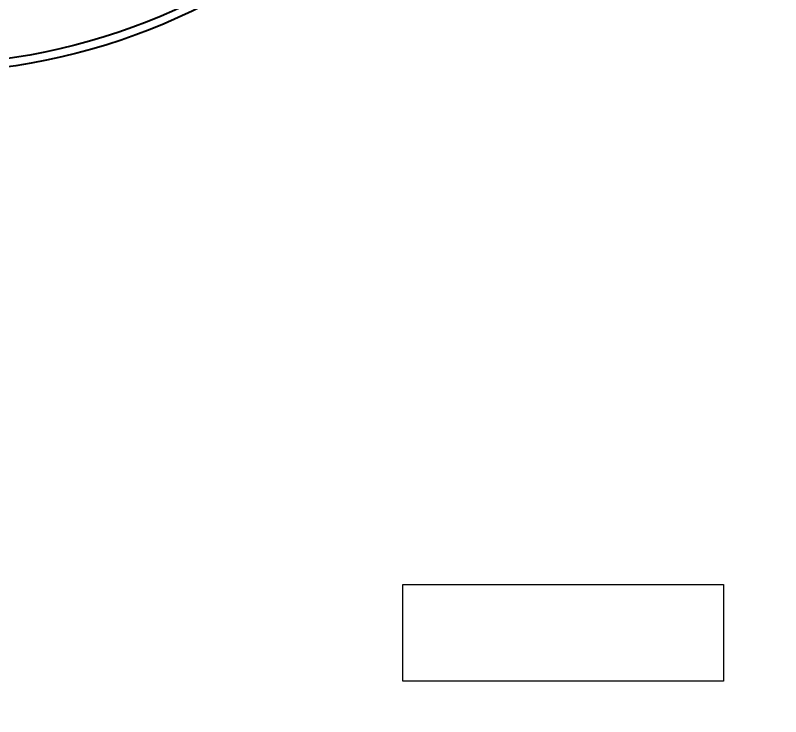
# Model space of a CAD drawing. Header units: millimetres. Extents: x 0 to 420, y 0 to 297.
# Drawn here: x 310.2 to 420, y 0 to 100.7 of the extents above; entities that cross this region are included whole.
import ezdxf

# ---------------------------------------------------------------- set-up
doc = ezdxf.new("R2010")
doc.units = ezdxf.units.MM
doc.linetypes.add('K5LT_BASIC', pattern=[0])
doc.layers.add('Системный слой', color=7, linetype='Continuous')
picture_1 = doc.add_image_def('image1.jpg', size_in_pixel=(394, 119))

msp = doc.modelspace()

# ---------------------------------------------------------------- linework, layer by layer
at = {"layer": 'Системный слой', "color": 150, "linetype": 'K5LT_BASIC', "lineweight": 40, "true_color": 0x0080ff}
for radius in [90, 88.8233]:
    msp.add_circle((296.5, 182.4422), radius, dxfattribs=at)

# ---------------------------------------------------------------- pictures from other files: only their frames are drawn
at = {"layer": 'Системный слой'}
image = msp.add_image(picture_1, insert=(365.7458, 5.0909), size_in_units=(46.0519, 13.9091), dxfattribs=at)
image.dxf.flags = 15

doc.saveas('drawing.dxf')
